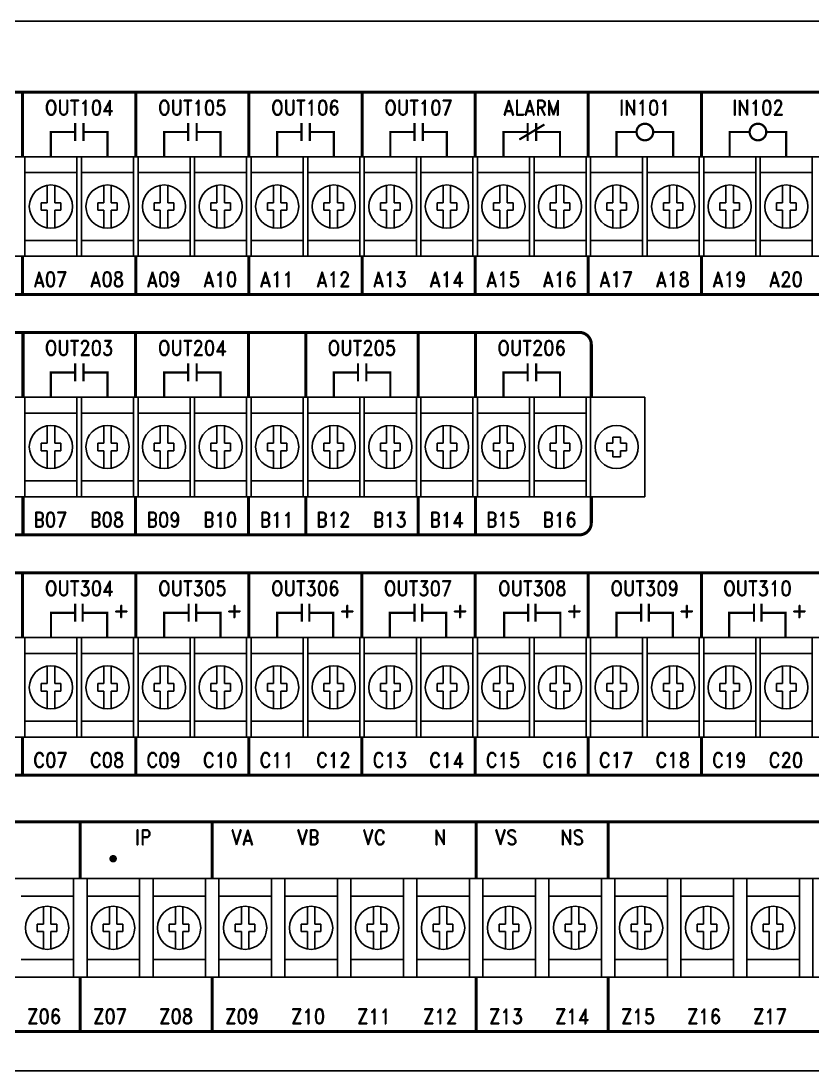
# Model space of a CAD drawing. Extents: x 3.1 to 20.4, y 4.9 to 12.2.
# Drawn here: x 6.08 to 11.33, y 5.27 to 12.23 of the extents above; entities that cross this region are included whole.
import ezdxf
from ezdxf.enums import TextEntityAlignment as Align

# ---------------------------------------------------------------- set-up
doc = ezdxf.new("R2010")
doc.units = 0
doc.header["$MEASUREMENT"] = 0
doc.layers.get('0').update_dxf_attribs({"linetype": 'CONTINUOUS'})
doc.styles.add('ROMAND', font='ROMAND', dxfattribs={"width": 0.875})

msp = doc.modelspace()

# ---------------------------------------------------------------- linework, layer by layer
for p, q in [((20.315, 12.233), (3.185, 12.233)), ((6.1025, 10.672), (6.1025, 11.332)), ((6.4475, 10.672), (6.4475, 11.332)), ((6.4775, 10.672), (6.4775, 11.332)), ((6.8225, 10.672), (6.8225, 11.332)), ((6.8525, 10.672), (6.8525, 11.332)), ((7.1975, 10.672), (7.1975, 11.332)), ((7.2275, 10.672), (7.2275, 11.332)), ((7.5725, 10.672), (7.5725, 11.332)), ((7.6025, 10.672), (7.6025, 11.332)), ((7.9475, 10.672), (7.9475, 11.332)), ((7.9775, 10.672), (7.9775, 11.332)), ((8.3225, 10.672), (8.3225, 11.332)), ((8.3525, 10.672), (8.3525, 11.332)), ((8.6975, 10.672), (8.6975, 11.332)), ((8.7275, 10.672), (8.7275, 11.332)), ((9.0725, 10.672), (9.0725, 11.332)), ((9.1025, 10.672), (9.1025, 11.332)), ((9.4475, 10.672), (9.4475, 11.332)), ((9.4775, 10.672), (9.4775, 11.332)), ((9.8225, 10.672), (9.8225, 11.332)), ((9.8525, 10.672), (9.8525, 11.332)), ((10.1975, 10.672), (10.1975, 11.332)), ((10.2275, 10.672), (10.2275, 11.332)), ((10.5725, 10.672), (10.5725, 11.332)), ((10.6025, 10.672), (10.6025, 11.332)), ((10.9475, 10.672), (10.9475, 11.332)), ((10.9775, 10.672), (10.9775, 11.332)), ((11.3225, 10.672), (11.3225, 11.332)), ((6.1025, 11.227), (6.4475, 11.227)), ((6.4775, 11.227), (6.8225, 11.227)), ((6.8525, 11.227), (7.1975, 11.227)), ((7.2275, 11.227), (7.5725, 11.227)), ((7.6025, 11.227), (7.9475, 11.227)), ((7.9775, 11.227), (8.3225, 11.227)), ((8.3525, 11.227), (8.6975, 11.227)), ((8.7275, 11.227), (9.0725, 11.227)), ((9.1025, 11.227), (9.4475, 11.227)), ((9.4775, 11.227), (9.8225, 11.227)), ((9.8525, 11.227), (10.1975, 11.227)), ((10.2275, 11.227), (10.5725, 11.227)), ((10.6025, 11.227), (10.9475, 11.227)), ((10.9775, 11.227), (11.3225, 11.227)), ((6.1025, 10.777), (6.4475, 10.777)), ((6.4775, 10.777), (6.8225, 10.777)), ((6.8525, 10.777), (7.1975, 10.777)), ((7.2275, 10.777), (7.5725, 10.777)), ((7.6025, 10.777), (7.9475, 10.777)), ((7.9775, 10.777), (8.3225, 10.777)), ((8.3525, 10.777), (8.6975, 10.777)), ((8.7275, 10.777), (9.0725, 10.777)), ((9.1025, 10.777), (9.4475, 10.777)), ((9.4775, 10.777), (9.8225, 10.777)), ((9.8525, 10.777), (10.1975, 10.777)), ((10.2275, 10.777), (10.5725, 10.777)), ((10.6025, 10.777), (10.9475, 10.777)), ((10.9775, 10.777), (11.3225, 10.777)), ((6.1025, 9.077), (6.1025, 9.737)), ((6.4475, 9.077), (6.4475, 9.737)), ((6.4775, 9.077), (6.4775, 9.737)), ((6.8225, 9.077), (6.8225, 9.737)), ((6.8525, 9.077), (6.8525, 9.737)), ((7.1975, 9.077), (7.1975, 9.737)), ((7.2275, 9.077), (7.2275, 9.737)), ((7.5725, 9.077), (7.5725, 9.737)), ((7.6025, 9.077), (7.6025, 9.737)), ((7.9475, 9.077), (7.9475, 9.737)), ((7.9775, 9.077), (7.9775, 9.737)), ((8.3225, 9.077), (8.3225, 9.737)), ((8.3525, 9.077), (8.3525, 9.737)), ((8.6975, 9.077), (8.6975, 9.737)), ((8.7275, 9.077), (8.7275, 9.737)), ((9.0725, 9.077), (9.0725, 9.737)), ((9.1025, 9.077), (9.1025, 9.737)), ((9.4475, 9.077), (9.4475, 9.737)), ((9.4775, 9.077), (9.4775, 9.737)), ((9.8225, 9.077), (9.8225, 9.737)), ((9.8525, 9.077), (9.8525, 9.737)), ((6.1025, 9.632), (6.4475, 9.632)), ((6.4775, 9.632), (6.8225, 9.632)), ((6.8525, 9.632), (7.1975, 9.632)), ((7.2275, 9.632), (7.5725, 9.632)), ((7.6025, 9.632), (7.9475, 9.632)), ((7.9775, 9.632), (8.3225, 9.632)), ((8.3525, 9.632), (8.6975, 9.632)), ((8.7275, 9.632), (9.0725, 9.632)), ((9.1025, 9.632), (9.4475, 9.632)), ((9.4775, 9.632), (9.8225, 9.632)), ((6.1025, 9.182), (6.4475, 9.182)), ((6.4775, 9.182), (6.8225, 9.182)), ((6.8525, 9.182), (7.1975, 9.182)), ((7.2275, 9.182), (7.5725, 9.182)), ((7.6025, 9.182), (7.9475, 9.182)), ((7.9775, 9.182), (8.3225, 9.182)), ((8.3525, 9.182), (8.6975, 9.182)), ((8.7275, 9.182), (9.0725, 9.182)), ((9.1025, 9.182), (9.4475, 9.182)), ((9.4775, 9.182), (9.8225, 9.182)), ((6.1025, 7.482), (6.1025, 8.142)), ((6.4475, 7.482), (6.4475, 8.142)), ((6.4775, 7.482), (6.4775, 8.142)), ((6.8225, 7.482), (6.8225, 8.142)), ((6.8525, 7.482), (6.8525, 8.142)), ((7.1975, 7.482), (7.1975, 8.142)), ((7.2275, 7.482), (7.2275, 8.142)), ((7.5725, 7.482), (7.5725, 8.142)), ((7.6025, 7.482), (7.6025, 8.142)), ((7.9475, 7.482), (7.9475, 8.142)), ((7.9775, 7.482), (7.9775, 8.142)), ((8.3225, 7.482), (8.3225, 8.142)), ((8.3525, 7.482), (8.3525, 8.142)), ((8.6975, 7.482), (8.6975, 8.142)), ((8.7275, 7.482), (8.7275, 8.142)), ((9.0725, 7.482), (9.0725, 8.142)), ((9.1025, 7.482), (9.1025, 8.142)), ((9.4475, 7.482), (9.4475, 8.142)), ((9.4775, 7.482), (9.4775, 8.142)), ((9.8225, 7.482), (9.8225, 8.142)), ((9.8525, 7.482), (9.8525, 8.142)), ((10.1975, 7.482), (10.1975, 8.142)), ((10.2275, 7.482), (10.2275, 8.142)), ((10.5725, 7.482), (10.5725, 8.142)), ((10.6025, 7.482), (10.6025, 8.142)), ((10.9475, 7.482), (10.9475, 8.142)), ((10.9775, 7.482), (10.9775, 8.142)), ((11.3225, 7.482), (11.3225, 8.142)), ((6.1025, 8.037), (6.4475, 8.037)), ((6.4775, 8.037), (6.8225, 8.037)), ((6.8525, 8.037), (7.1975, 8.037)), ((7.2275, 8.037), (7.5725, 8.037)), ((7.6025, 8.037), (7.9475, 8.037)), ((7.9775, 8.037), (8.3225, 8.037)), ((8.3525, 8.037), (8.6975, 8.037)), ((8.7275, 8.037), (9.0725, 8.037)), ((9.1025, 8.037), (9.4475, 8.037)), ((9.4775, 8.037), (9.8225, 8.037)), ((9.8525, 8.037), (10.1975, 8.037)), ((10.2275, 8.037), (10.5725, 8.037)), ((10.6025, 8.037), (10.9475, 8.037)), ((10.9775, 8.037), (11.3225, 8.037)), ((6.1025, 7.587), (6.4475, 7.587)), ((6.4775, 7.587), (6.8225, 7.587)), ((6.8525, 7.587), (7.1975, 7.587)), ((7.2275, 7.587), (7.5725, 7.587)), ((7.6025, 7.587), (7.9475, 7.587)), ((7.9775, 7.587), (8.3225, 7.587)), ((8.3525, 7.587), (8.6975, 7.587)), ((8.7275, 7.587), (9.0725, 7.587)), ((9.1025, 7.587), (9.4475, 7.587)), ((9.4775, 7.587), (9.8225, 7.587)), ((9.8525, 7.587), (10.1975, 7.587)), ((10.2275, 7.587), (10.5725, 7.587)), ((10.6025, 7.587), (10.9475, 7.587)), ((10.9775, 7.587), (11.3225, 7.587)), ((6.0788, 6.427), (6.4238, 6.427)), ((6.5163, 6.427), (6.8613, 6.427)), ((6.9538, 6.427), (7.2988, 6.427)), ((7.3913, 6.427), (7.7363, 6.427)), ((7.8288, 6.427), (8.1738, 6.427)), ((8.2663, 6.427), (8.6113, 6.427)), ((8.7038, 6.427), (9.0488, 6.427)), ((9.1413, 6.427), (9.4863, 6.427)), ((9.5788, 6.427), (9.9238, 6.427)), ((10.0162, 6.427), (10.3613, 6.427)), ((10.4537, 6.427), (10.7988, 6.427)), ((10.8912, 6.427), (11.2363, 6.427)), ((6.0788, 6.007), (6.4238, 6.007)), ((6.5163, 6.007), (6.8613, 6.007)), ((6.9538, 6.007), (7.2988, 6.007)), ((7.3913, 6.007), (7.7363, 6.007)), ((7.8288, 6.007), (8.1738, 6.007)), ((8.2663, 6.007), (8.6113, 6.007)), ((8.7038, 6.007), (9.0488, 6.007)), ((9.1413, 6.007), (9.4863, 6.007)), ((9.5788, 6.007), (9.9238, 6.007)), ((10.0162, 6.007), (10.3613, 6.007)), ((10.4537, 6.007), (10.7988, 6.007)), ((10.8912, 6.007), (11.2363, 6.007)), ((20.315, 5.267), (3.185, 5.267))]:
    msp.add_line(p, q)
at = {"linetype": 'CONTINUOUS'}
for p, q in [((6.25, 11.1428), (6.25, 11.027)), ((6.3, 11.1428), (6.3, 11.027)), ((6.625, 11.1428), (6.625, 11.027)), ((6.675, 11.1428), (6.675, 11.027)), ((7, 11.1428), (7, 11.027)), ((7.05, 11.1428), (7.05, 11.027)), ((7.375, 11.1428), (7.375, 11.027)), ((7.425, 11.1428), (7.425, 11.027)), ((7.75, 11.1428), (7.75, 11.027)), ((7.8, 11.1428), (7.8, 11.027)), ((8.125, 11.1428), (8.125, 11.027)), ((8.175, 11.1428), (8.175, 11.027)), ((8.5, 11.1428), (8.5, 11.027)), ((8.55, 11.1428), (8.55, 11.027)), ((8.875, 11.1428), (8.875, 11.027)), ((8.925, 11.1428), (8.925, 11.027)), ((9.25, 11.1428), (9.25, 11.027)), ((9.3, 11.1428), (9.3, 11.027)), ((9.625, 11.1428), (9.625, 11.027)), ((9.675, 11.1428), (9.675, 11.027)), ((10, 11.1428), (10, 11.027)), ((10.05, 11.1428), (10.05, 11.027)), ((10.375, 11.1428), (10.375, 11.027)), ((10.425, 11.1428), (10.425, 11.027)), ((10.75, 11.1428), (10.75, 11.027)), ((10.8, 11.1428), (10.8, 11.027)), ((11.125, 11.1428), (11.125, 11.027)), ((11.175, 11.1428), (11.175, 11.027)), ((6.21, 11.027), (6.25, 11.027)), ((6.21, 10.977), (6.21, 11.027)), ((6.3, 11.027), (6.34, 11.027)), ((6.34, 10.977), (6.34, 11.027)), ((6.585, 10.977), (6.585, 11.027)), ((6.585, 11.027), (6.625, 11.027)), ((6.675, 11.027), (6.715, 11.027)), ((6.715, 10.977), (6.715, 11.027)), ((6.96, 10.977), (6.96, 11.027)), ((6.96, 11.027), (7, 11.027)), ((7.05, 11.027), (7.09, 11.027)), ((7.09, 10.977), (7.09, 11.027)), ((7.335, 10.977), (7.335, 11.027)), ((7.335, 11.027), (7.375, 11.027)), ((7.425, 11.027), (7.465, 11.027)), ((7.465, 10.977), (7.465, 11.027)), ((7.71, 10.977), (7.71, 11.027)), ((7.71, 11.027), (7.75, 11.027)), ((7.8, 11.027), (7.84, 11.027)), ((7.84, 10.977), (7.84, 11.027)), ((8.085, 10.977), (8.085, 11.027)), ((8.085, 11.027), (8.125, 11.027)), ((8.175, 11.027), (8.215, 11.027)), ((8.215, 10.977), (8.215, 11.027)), ((8.46, 10.977), (8.46, 11.027)), ((8.46, 11.027), (8.5, 11.027)), ((8.55, 11.027), (8.59, 11.027)), ((8.59, 10.977), (8.59, 11.027)), ((8.835, 10.977), (8.835, 11.027)), ((8.835, 11.027), (8.875, 11.027)), ((8.925, 11.027), (8.965, 11.027)), ((8.965, 10.977), (8.965, 11.027)), ((9.21, 11.027), (9.25, 11.027)), ((9.21, 10.977), (9.21, 11.027)), ((9.3, 11.027), (9.34, 11.027)), ((9.34, 10.977), (9.34, 11.027)), ((9.585, 10.977), (9.585, 11.027)), ((9.585, 11.027), (9.625, 11.027)), ((9.675, 11.027), (9.715, 11.027)), ((9.715, 10.977), (9.715, 11.027)), ((9.96, 10.977), (9.96, 11.027)), ((9.96, 11.027), (10, 11.027)), ((10.05, 11.027), (10.09, 11.027)), ((10.09, 10.977), (10.09, 11.027)), ((10.335, 11.027), (10.375, 11.027)), ((10.335, 10.977), (10.335, 11.027)), ((10.425, 11.027), (10.465, 11.027)), ((10.465, 10.977), (10.465, 11.027)), ((10.71, 10.977), (10.71, 11.027)), ((10.71, 11.027), (10.75, 11.027)), ((10.8, 11.027), (10.84, 11.027)), ((10.84, 10.977), (10.84, 11.027)), ((11.085, 10.977), (11.085, 11.027)), ((11.085, 11.027), (11.125, 11.027)), ((11.175, 11.027), (11.215, 11.027)), ((11.215, 10.977), (11.215, 11.027)), ((6.21, 10.977), (6.25, 10.977)), ((6.25, 10.977), (6.25, 10.8612)), ((6.3, 10.977), (6.3, 10.8612)), ((6.3, 10.977), (6.34, 10.977)), ((6.585, 10.977), (6.625, 10.977)), ((6.625, 10.977), (6.625, 10.8612)), ((6.675, 10.977), (6.675, 10.8612)), ((6.675, 10.977), (6.715, 10.977)), ((6.96, 10.977), (7, 10.977)), ((7, 10.977), (7, 10.8612)), ((7.05, 10.977), (7.05, 10.8612)), ((7.05, 10.977), (7.09, 10.977)), ((7.335, 10.977), (7.375, 10.977)), ((7.375, 10.977), (7.375, 10.8612)), ((7.425, 10.977), (7.425, 10.8612)), ((7.425, 10.977), (7.465, 10.977)), ((7.71, 10.977), (7.75, 10.977)), ((7.75, 10.977), (7.75, 10.8612)), ((7.8, 10.977), (7.8, 10.8612)), ((7.8, 10.977), (7.84, 10.977)), ((8.085, 10.977), (8.125, 10.977)), ((8.125, 10.977), (8.125, 10.8612)), ((8.175, 10.977), (8.175, 10.8612)), ((8.175, 10.977), (8.215, 10.977)), ((8.46, 10.977), (8.5, 10.977)), ((8.5, 10.977), (8.5, 10.8612)), ((8.55, 10.977), (8.55, 10.8612)), ((8.55, 10.977), (8.59, 10.977)), ((8.835, 10.977), (8.875, 10.977)), ((8.875, 10.977), (8.875, 10.8612)), ((8.925, 10.977), (8.925, 10.8612)), ((8.925, 10.977), (8.965, 10.977)), ((9.21, 10.977), (9.25, 10.977)), ((9.25, 10.977), (9.25, 10.8612)), ((9.3, 10.977), (9.3, 10.8612)), ((9.3, 10.977), (9.34, 10.977)), ((9.585, 10.977), (9.625, 10.977)), ((9.625, 10.977), (9.625, 10.8612)), ((9.675, 10.977), (9.675, 10.8612)), ((9.675, 10.977), (9.715, 10.977)), ((9.96, 10.977), (10, 10.977)), ((10, 10.977), (10, 10.8612)), ((10.05, 10.977), (10.05, 10.8612)), ((10.05, 10.977), (10.09, 10.977)), ((10.335, 10.977), (10.375, 10.977)), ((10.375, 10.977), (10.375, 10.8612)), ((10.425, 10.977), (10.425, 10.8612)), ((10.425, 10.977), (10.465, 10.977)), ((10.71, 10.977), (10.75, 10.977)), ((10.75, 10.977), (10.75, 10.8612)), ((10.8, 10.977), (10.8, 10.8612)), ((10.8, 10.977), (10.84, 10.977)), ((11.085, 10.977), (11.125, 10.977)), ((11.125, 10.977), (11.125, 10.8612)), ((11.175, 10.977), (11.175, 10.8612)), ((11.175, 10.977), (11.215, 10.977)), ((6.25, 9.5478), (6.25, 9.432)), ((6.3, 9.5478), (6.3, 9.432)), ((6.625, 9.5478), (6.625, 9.432)), ((6.675, 9.5478), (6.675, 9.432)), ((7, 9.5478), (7, 9.432)), ((7.05, 9.5478), (7.05, 9.432)), ((7.375, 9.5478), (7.375, 9.432)), ((7.425, 9.5478), (7.425, 9.432)), ((7.75, 9.5478), (7.75, 9.432)), ((7.8, 9.5478), (7.8, 9.432)), ((8.125, 9.5478), (8.125, 9.432)), ((8.175, 9.5478), (8.175, 9.432)), ((8.5, 9.5478), (8.5, 9.432)), ((8.55, 9.5478), (8.55, 9.432)), ((8.875, 9.5478), (8.875, 9.432)), ((8.925, 9.5478), (8.925, 9.432)), ((9.25, 9.5478), (9.25, 9.432)), ((9.3, 9.5478), (9.3, 9.432)), ((9.625, 9.5478), (9.625, 9.432)), ((9.675, 9.5478), (9.675, 9.432)), ((6.21, 9.382), (6.21, 9.432)), ((6.21, 9.432), (6.25, 9.432)), ((6.3, 9.432), (6.34, 9.432)), ((6.34, 9.382), (6.34, 9.432)), ((6.585, 9.432), (6.625, 9.432)), ((6.585, 9.382), (6.585, 9.432)), ((6.675, 9.432), (6.715, 9.432)), ((6.715, 9.382), (6.715, 9.432)), ((6.96, 9.432), (7, 9.432)), ((6.96, 9.382), (6.96, 9.432)), ((7.05, 9.432), (7.09, 9.432)), ((7.09, 9.382), (7.09, 9.432)), ((7.335, 9.382), (7.335, 9.432)), ((7.335, 9.432), (7.375, 9.432)), ((7.425, 9.432), (7.465, 9.432)), ((7.465, 9.382), (7.465, 9.432)), ((7.71, 9.382), (7.71, 9.432)), ((7.71, 9.432), (7.75, 9.432)), ((7.8, 9.432), (7.84, 9.432)), ((7.84, 9.382), (7.84, 9.432)), ((8.085, 9.382), (8.085, 9.432)), ((8.085, 9.432), (8.125, 9.432)), ((8.175, 9.432), (8.215, 9.432)), ((8.215, 9.382), (8.215, 9.432)), ((8.46, 9.382), (8.46, 9.432)), ((8.46, 9.432), (8.5, 9.432)), ((8.55, 9.432), (8.59, 9.432)), ((8.59, 9.382), (8.59, 9.432)), ((8.835, 9.382), (8.835, 9.432)), ((8.835, 9.432), (8.875, 9.432)), ((8.925, 9.432), (8.965, 9.432)), ((8.965, 9.382), (8.965, 9.432)), ((9.21, 9.382), (9.21, 9.432)), ((9.21, 9.432), (9.25, 9.432)), ((9.3, 9.432), (9.34, 9.432)), ((9.34, 9.382), (9.34, 9.432)), ((9.585, 9.382), (9.585, 9.432)), ((9.585, 9.432), (9.625, 9.432)), ((9.675, 9.432), (9.715, 9.432)), ((9.715, 9.382), (9.715, 9.432)), ((9.96, 9.432), (10, 9.432)), ((9.96, 9.382), (9.96, 9.432)), ((10, 9.472), (10.05, 9.472)), ((10, 9.472), (10, 9.432)), ((10.05, 9.472), (10.05, 9.432)), ((10.05, 9.432), (10.09, 9.432)), ((10.09, 9.382), (10.09, 9.432)), ((6.21, 9.382), (6.25, 9.382)), ((6.25, 9.382), (6.25, 9.2662)), ((6.3, 9.382), (6.3, 9.2662)), ((6.3, 9.382), (6.34, 9.382)), ((6.585, 9.382), (6.625, 9.382)), ((6.625, 9.382), (6.625, 9.2662)), ((6.675, 9.382), (6.675, 9.2662)), ((6.675, 9.382), (6.715, 9.382)), ((6.96, 9.382), (7, 9.382)), ((7, 9.382), (7, 9.2662)), ((7.05, 9.382), (7.05, 9.2662)), ((7.05, 9.382), (7.09, 9.382)), ((7.335, 9.382), (7.375, 9.382)), ((7.375, 9.382), (7.375, 9.2662)), ((7.425, 9.382), (7.465, 9.382)), ((7.425, 9.382), (7.425, 9.2662)), ((7.71, 9.382), (7.75, 9.382)), ((7.75, 9.382), (7.75, 9.2662)), ((7.8, 9.382), (7.8, 9.2662)), ((7.8, 9.382), (7.84, 9.382)), ((8.085, 9.382), (8.125, 9.382)), ((8.125, 9.382), (8.125, 9.2662)), ((8.175, 9.382), (8.175, 9.2662)), ((8.175, 9.382), (8.215, 9.382)), ((8.46, 9.382), (8.5, 9.382)), ((8.5, 9.382), (8.5, 9.2662)), ((8.55, 9.382), (8.55, 9.2662)), ((8.55, 9.382), (8.59, 9.382)), ((8.835, 9.382), (8.875, 9.382)), ((8.875, 9.382), (8.875, 9.2662)), ((8.925, 9.382), (8.925, 9.2662)), ((8.925, 9.382), (8.965, 9.382)), ((9.21, 9.382), (9.25, 9.382)), ((9.25, 9.382), (9.25, 9.2662)), ((9.3, 9.382), (9.3, 9.2662)), ((9.3, 9.382), (9.34, 9.382)), ((9.585, 9.382), (9.625, 9.382)), ((9.625, 9.382), (9.625, 9.2662)), ((9.675, 9.382), (9.675, 9.2662)), ((9.675, 9.382), (9.715, 9.382)), ((9.96, 9.382), (10, 9.382)), ((10, 9.382), (10, 9.342)), ((10, 9.342), (10.05, 9.342)), ((10.05, 9.382), (10.09, 9.382)), ((10.05, 9.382), (10.05, 9.342)), ((6.25, 7.9528), (6.25, 7.837)), ((6.3, 7.9528), (6.3, 7.837)), ((6.625, 7.9528), (6.625, 7.837)), ((6.675, 7.9528), (6.675, 7.837)), ((7, 7.9528), (7, 7.837)), ((7.05, 7.9528), (7.05, 7.837)), ((7.375, 7.9528), (7.375, 7.837)), ((7.425, 7.9528), (7.425, 7.837)), ((7.75, 7.9528), (7.75, 7.837)), ((7.8, 7.9528), (7.8, 7.837)), ((8.125, 7.9528), (8.125, 7.837)), ((8.175, 7.9528), (8.175, 7.837)), ((8.5, 7.9528), (8.5, 7.837)), ((8.55, 7.9528), (8.55, 7.837)), ((8.875, 7.9528), (8.875, 7.837)), ((8.925, 7.9528), (8.925, 7.837)), ((9.25, 7.9528), (9.25, 7.837)), ((9.3, 7.9528), (9.3, 7.837)), ((9.625, 7.9528), (9.625, 7.837)), ((9.675, 7.9528), (9.675, 7.837)), ((10, 7.9528), (10, 7.837)), ((10.05, 7.9528), (10.05, 7.837)), ((10.375, 7.9528), (10.375, 7.837)), ((10.425, 7.9528), (10.425, 7.837)), ((10.75, 7.9528), (10.75, 7.837)), ((10.8, 7.9528), (10.8, 7.837)), ((11.125, 7.9528), (11.125, 7.837)), ((11.175, 7.9528), (11.175, 7.837)), ((6.21, 7.837), (6.25, 7.837)), ((6.21, 7.787), (6.21, 7.837)), ((6.3, 7.837), (6.34, 7.837)), ((6.34, 7.787), (6.34, 7.837)), ((6.585, 7.787), (6.585, 7.837)), ((6.585, 7.837), (6.625, 7.837)), ((6.675, 7.837), (6.715, 7.837)), ((6.715, 7.787), (6.715, 7.837)), ((6.96, 7.837), (7, 7.837)), ((6.96, 7.787), (6.96, 7.837)), ((7.05, 7.837), (7.09, 7.837)), ((7.09, 7.787), (7.09, 7.837)), ((7.335, 7.837), (7.375, 7.837)), ((7.335, 7.787), (7.335, 7.837)), ((7.425, 7.837), (7.465, 7.837)), ((7.465, 7.787), (7.465, 7.837)), ((7.71, 7.837), (7.75, 7.837)), ((7.71, 7.787), (7.71, 7.837)), ((7.8, 7.837), (7.84, 7.837)), ((7.84, 7.787), (7.84, 7.837)), ((8.085, 7.837), (8.125, 7.837)), ((8.085, 7.787), (8.085, 7.837)), ((8.175, 7.837), (8.215, 7.837)), ((8.215, 7.787), (8.215, 7.837)), ((8.46, 7.837), (8.5, 7.837)), ((8.46, 7.787), (8.46, 7.837)), ((8.55, 7.837), (8.59, 7.837)), ((8.59, 7.787), (8.59, 7.837)), ((8.835, 7.837), (8.875, 7.837)), ((8.835, 7.787), (8.835, 7.837)), ((8.925, 7.837), (8.965, 7.837)), ((8.965, 7.787), (8.965, 7.837)), ((9.21, 7.837), (9.25, 7.837)), ((9.21, 7.787), (9.21, 7.837)), ((9.3, 7.837), (9.34, 7.837)), ((9.34, 7.787), (9.34, 7.837)), ((9.585, 7.837), (9.625, 7.837)), ((9.585, 7.787), (9.585, 7.837)), ((9.675, 7.837), (9.715, 7.837)), ((9.715, 7.787), (9.715, 7.837)), ((9.96, 7.787), (9.96, 7.837)), ((9.96, 7.837), (10, 7.837)), ((10.05, 7.837), (10.09, 7.837)), ((10.09, 7.787), (10.09, 7.837)), ((10.335, 7.837), (10.375, 7.837)), ((10.335, 7.787), (10.335, 7.837)), ((10.425, 7.837), (10.465, 7.837)), ((10.465, 7.787), (10.465, 7.837)), ((10.71, 7.787), (10.71, 7.837)), ((10.71, 7.837), (10.75, 7.837)), ((10.8, 7.837), (10.84, 7.837)), ((10.84, 7.787), (10.84, 7.837)), ((11.085, 7.787), (11.085, 7.837)), ((11.085, 7.837), (11.125, 7.837)), ((11.175, 7.837), (11.215, 7.837)), ((11.215, 7.787), (11.215, 7.837)), ((6.21, 7.787), (6.25, 7.787)), ((6.25, 7.787), (6.25, 7.6712)), ((6.3, 7.787), (6.3, 7.6712)), ((6.3, 7.787), (6.34, 7.787)), ((6.585, 7.787), (6.625, 7.787)), ((6.625, 7.787), (6.625, 7.6712)), ((6.675, 7.787), (6.675, 7.6712)), ((6.675, 7.787), (6.715, 7.787)), ((6.96, 7.787), (7, 7.787)), ((7, 7.787), (7, 7.6712)), ((7.05, 7.787), (7.05, 7.6712)), ((7.05, 7.787), (7.09, 7.787)), ((7.335, 7.787), (7.375, 7.787)), ((7.375, 7.787), (7.375, 7.6712)), ((7.425, 7.787), (7.425, 7.6712)), ((7.425, 7.787), (7.465, 7.787)), ((7.71, 7.787), (7.75, 7.787)), ((7.75, 7.787), (7.75, 7.6712)), ((7.8, 7.787), (7.8, 7.6712)), ((7.8, 7.787), (7.84, 7.787)), ((8.085, 7.787), (8.125, 7.787)), ((8.125, 7.787), (8.125, 7.6712)), ((8.175, 7.787), (8.175, 7.6712)), ((8.175, 7.787), (8.215, 7.787)), ((8.46, 7.787), (8.5, 7.787)), ((8.5, 7.787), (8.5, 7.6712)), ((8.55, 7.787), (8.55, 7.6712)), ((8.55, 7.787), (8.59, 7.787)), ((8.835, 7.787), (8.875, 7.787)), ((8.875, 7.787), (8.875, 7.6712)), ((8.925, 7.787), (8.925, 7.6712)), ((8.925, 7.787), (8.965, 7.787)), ((9.21, 7.787), (9.25, 7.787)), ((9.25, 7.787), (9.25, 7.6712)), ((9.3, 7.787), (9.3, 7.6712)), ((9.3, 7.787), (9.34, 7.787)), ((9.585, 7.787), (9.625, 7.787)), ((9.625, 7.787), (9.625, 7.6712)), ((9.675, 7.787), (9.675, 7.6712)), ((9.675, 7.787), (9.715, 7.787)), ((9.96, 7.787), (10, 7.787)), ((10, 7.787), (10, 7.6712)), ((10.05, 7.787), (10.05, 7.6712)), ((10.05, 7.787), (10.09, 7.787)), ((10.335, 7.787), (10.375, 7.787)), ((10.375, 7.787), (10.375, 7.6712)), ((10.425, 7.787), (10.425, 7.6712)), ((10.425, 7.787), (10.465, 7.787)), ((10.71, 7.787), (10.75, 7.787)), ((10.75, 7.787), (10.75, 7.6712)), ((10.8, 7.787), (10.84, 7.787)), ((10.8, 7.787), (10.8, 7.6712)), ((11.085, 7.787), (11.125, 7.787)), ((11.125, 7.787), (11.125, 7.6712)), ((11.175, 7.787), (11.175, 7.6712)), ((11.175, 7.787), (11.215, 7.787)), ((6.4243, 6.545), (6.4243, 5.889)), ((6.5143, 6.545), (6.5143, 5.889)), ((6.8618, 6.545), (6.8618, 5.889)), ((6.9518, 6.545), (6.9518, 5.889)), ((7.2993, 6.545), (7.2993, 5.889)), ((7.3893, 6.545), (7.3893, 5.889)), ((7.7368, 6.545), (7.7368, 5.889)), ((7.8268, 6.545), (7.8268, 5.889)), ((8.1743, 6.545), (8.1743, 5.889)), ((8.2643, 6.545), (8.2643, 5.889)), ((8.6118, 6.545), (8.6118, 5.889)), ((8.7018, 6.545), (8.7018, 5.889)), ((9.0493, 6.545), (9.0493, 5.889)), ((9.1393, 6.545), (9.1393, 5.889)), ((9.4868, 6.545), (9.4868, 5.889)), ((9.5768, 6.545), (9.5768, 5.889)), ((9.9243, 6.545), (9.9243, 5.889)), ((10.0143, 6.545), (10.0143, 5.889)), ((10.3618, 6.545), (10.3618, 5.889)), ((10.4518, 6.545), (10.4518, 5.889)), ((10.7993, 6.545), (10.7993, 5.889)), ((10.8893, 6.545), (10.8893, 5.889)), ((11.2368, 6.545), (11.2368, 5.889)), ((11.3268, 6.545), (11.3268, 5.889)), ((6.225, 6.3578), (6.225, 6.242)), ((6.275, 6.3578), (6.275, 6.242)), ((6.6625, 6.3578), (6.6625, 6.242)), ((6.7125, 6.3578), (6.7125, 6.242)), ((7.1, 6.3578), (7.1, 6.242)), ((7.15, 6.3578), (7.15, 6.242)), ((7.5375, 6.3578), (7.5375, 6.242)), ((7.5875, 6.3578), (7.5875, 6.242)), ((7.975, 6.3578), (7.975, 6.242)), ((8.025, 6.3578), (8.025, 6.242)), ((8.4125, 6.3578), (8.4125, 6.242)), ((8.4625, 6.3578), (8.4625, 6.242)), ((8.85, 6.3578), (8.85, 6.242)), ((8.9, 6.3578), (8.9, 6.242)), ((9.2875, 6.3578), (9.2875, 6.242)), ((9.3375, 6.3578), (9.3375, 6.242)), ((9.725, 6.3578), (9.725, 6.242)), ((9.775, 6.3578), (9.775, 6.242)), ((10.1625, 6.3578), (10.1625, 6.242)), ((10.2125, 6.3578), (10.2125, 6.242)), ((10.6, 6.3578), (10.6, 6.242)), ((10.65, 6.3578), (10.65, 6.242)), ((11.0375, 6.3578), (11.0375, 6.242)), ((11.0875, 6.3578), (11.0875, 6.242)), ((6.185, 6.242), (6.225, 6.242)), ((6.185, 6.192), (6.185, 6.242)), ((6.275, 6.242), (6.315, 6.242)), ((6.315, 6.192), (6.315, 6.242)), ((6.6225, 6.242), (6.6625, 6.242)), ((6.6225, 6.192), (6.6225, 6.242)), ((6.7125, 6.242), (6.7525, 6.242)), ((6.7525, 6.192), (6.7525, 6.242)), ((7.06, 6.242), (7.1, 6.242)), ((7.06, 6.192), (7.06, 6.242)), ((7.15, 6.242), (7.19, 6.242)), ((7.19, 6.192), (7.19, 6.242)), ((7.4975, 6.242), (7.5375, 6.242)), ((7.4975, 6.192), (7.4975, 6.242)), ((7.5875, 6.242), (7.6275, 6.242)), ((7.6275, 6.192), (7.6275, 6.242)), ((7.935, 6.242), (7.975, 6.242)), ((7.935, 6.192), (7.935, 6.242)), ((8.025, 6.242), (8.065, 6.242)), ((8.065, 6.192), (8.065, 6.242)), ((8.3725, 6.242), (8.4125, 6.242)), ((8.3725, 6.192), (8.3725, 6.242)), ((8.4625, 6.242), (8.5025, 6.242)), ((8.5025, 6.192), (8.5025, 6.242)), ((8.81, 6.242), (8.85, 6.242)), ((8.81, 6.192), (8.81, 6.242)), ((8.9, 6.242), (8.94, 6.242)), ((8.94, 6.192), (8.94, 6.242)), ((9.2475, 6.242), (9.2875, 6.242)), ((9.2475, 6.192), (9.2475, 6.242)), ((9.3375, 6.242), (9.3775, 6.242)), ((9.3775, 6.192), (9.3775, 6.242)), ((9.685, 6.242), (9.725, 6.242)), ((9.685, 6.192), (9.685, 6.242)), ((9.775, 6.242), (9.815, 6.242)), ((9.815, 6.192), (9.815, 6.242)), ((10.1225, 6.242), (10.1625, 6.242)), ((10.1225, 6.192), (10.1225, 6.242)), ((10.2125, 6.242), (10.2525, 6.242)), ((10.2525, 6.192), (10.2525, 6.242)), ((10.56, 6.242), (10.6, 6.242)), ((10.56, 6.192), (10.56, 6.242)), ((10.65, 6.242), (10.69, 6.242)), ((10.69, 6.192), (10.69, 6.242)), ((10.9975, 6.242), (11.0375, 6.242)), ((10.9975, 6.192), (10.9975, 6.242)), ((11.0875, 6.242), (11.1275, 6.242)), ((11.1275, 6.192), (11.1275, 6.242)), ((6.185, 6.192), (6.225, 6.192)), ((6.225, 6.192), (6.225, 6.0762)), ((6.275, 6.192), (6.315, 6.192)), ((6.275, 6.192), (6.275, 6.0762)), ((6.6225, 6.192), (6.6625, 6.192)), ((6.6625, 6.192), (6.6625, 6.0762)), ((6.7125, 6.192), (6.7125, 6.0762)), ((6.7125, 6.192), (6.7525, 6.192)), ((7.06, 6.192), (7.1, 6.192)), ((7.1, 6.192), (7.1, 6.0762)), ((7.15, 6.192), (7.15, 6.0762)), ((7.15, 6.192), (7.19, 6.192)), ((7.4975, 6.192), (7.5375, 6.192)), ((7.5375, 6.192), (7.5375, 6.0762)), ((7.5875, 6.192), (7.5875, 6.0762)), ((7.5875, 6.192), (7.6275, 6.192)), ((7.935, 6.192), (7.975, 6.192)), ((7.975, 6.192), (7.975, 6.0762)), ((8.025, 6.192), (8.025, 6.0762)), ((8.025, 6.192), (8.065, 6.192)), ((8.3725, 6.192), (8.4125, 6.192)), ((8.4125, 6.192), (8.4125, 6.0762)), ((8.4625, 6.192), (8.4625, 6.0762)), ((8.4625, 6.192), (8.5025, 6.192)), ((8.81, 6.192), (8.85, 6.192)), ((8.85, 6.192), (8.85, 6.0762)), ((8.9, 6.192), (8.9, 6.0762)), ((8.9, 6.192), (8.94, 6.192)), ((9.2475, 6.192), (9.2875, 6.192)), ((9.2875, 6.192), (9.2875, 6.0762)), ((9.3375, 6.192), (9.3375, 6.0762)), ((9.3375, 6.192), (9.3775, 6.192)), ((9.685, 6.192), (9.725, 6.192)), ((9.725, 6.192), (9.725, 6.0762)), ((9.775, 6.192), (9.775, 6.0762)), ((9.775, 6.192), (9.815, 6.192)), ((10.1225, 6.192), (10.1625, 6.192)), ((10.1625, 6.192), (10.1625, 6.0762)), ((10.2125, 6.192), (10.2125, 6.0762)), ((10.2125, 6.192), (10.2525, 6.192)), ((10.56, 6.192), (10.6, 6.192)), ((10.6, 6.192), (10.6, 6.0762)), ((10.65, 6.192), (10.65, 6.0762)), ((10.65, 6.192), (10.69, 6.192)), ((10.9975, 6.192), (11.0375, 6.192)), ((11.0375, 6.192), (11.0375, 6.0762)), ((11.0875, 6.192), (11.1275, 6.192)), ((11.0875, 6.192), (11.0875, 6.0762))]:
    msp.add_line(p, q, dxfattribs=at)
at = {"const_width": 0.02}
for points in [[(14.3575, 11.332), (14.3575, 11.6815, 0.414214), (14.2775, 11.7615), (3.8975, 11.7615, 0.414214), (3.8175, 11.6815), (3.8175, 11.332)], [(3.8175, 10.672), (3.8175, 10.4987, 0.414214), (3.8975, 10.4187), (14.2775, 10.4187, 0.414214), (14.3575, 10.4987), (14.3575, 10.672)], [(9.8575, 9.737), (9.8575, 10.0873, 0.414214), (9.7775, 10.1673), (3.8975, 10.1673, 0.414214), (3.8175, 10.0873), (3.8175, 9.737)], [(3.8175, 9.077), (3.8175, 8.9037, 0.414214), (3.8975, 8.8237), (9.7775, 8.8237, 0.414214), (9.8575, 8.9037), (9.8575, 9.077)], [(12.8575, 8.142), (12.8575, 8.4923, 0.414214), (12.7775, 8.5723), (3.8975, 8.5723, 0.414214), (3.8175, 8.4923), (3.8175, 8.142)], [(3.8175, 7.482), (3.8175, 7.3087, 0.414214), (3.8975, 7.2287), (12.7775, 7.2287, 0.414214), (12.8575, 7.3087), (12.8575, 7.482)]]:
    msp.add_lwpolyline(points, format="xyb", dxfattribs=at)
for points, const_width in [([(6.0875, 11.332), (6.0875, 11.7615)], 0.02), ([(6.8375, 11.332), (6.8375, 11.7615)], 0.02), ([(7.5875, 11.332), (7.5875, 11.7615)], 0.02), ([(8.3375, 11.332), (8.3375, 11.7615)], 0.02), ([(9.0875, 11.332), (9.0875, 11.7615)], 0.02), ([(9.8375, 11.332), (9.8375, 11.7615)], 0.02), ([(10.5875, 11.332), (10.5875, 11.7615)], 0.02), ([(6.4357, 11.5564), (6.4357, 11.4364)], 0.015), ([(6.4912, 11.5564), (6.4912, 11.4364)], 0.015), ([(7.1857, 11.5564), (7.1857, 11.4364)], 0.015), ([(7.2412, 11.5564), (7.2412, 11.4364)], 0.015), ([(7.9357, 11.5564), (7.9357, 11.4364)], 0.015), ([(7.9912, 11.5564), (7.9912, 11.4364)], 0.015), ([(8.6857, 11.5564), (8.6857, 11.4364)], 0.015), ([(8.7412, 11.5564), (8.7412, 11.4364)], 0.015), ([(9.4357, 11.5564), (9.4357, 11.4364)], 0.015), ([(9.4912, 11.5564), (9.4912, 11.4364)], 0.015), ([(6.275, 11.332), (6.275, 11.4964), (6.4357, 11.4964)], 0.015), ([(6.4912, 11.4964), (6.65, 11.4964), (6.65, 11.332)], 0.015), ([(7.025, 11.332), (7.025, 11.4964), (7.1857, 11.4964)], 0.015), ([(7.2412, 11.4964), (7.4, 11.4964), (7.4, 11.332)], 0.015), ([(7.775, 11.332), (7.775, 11.4964), (7.9357, 11.4964)], 0.015), ([(7.9912, 11.4964), (8.15, 11.4964), (8.15, 11.332)], 0.015), ([(8.525, 11.332), (8.525, 11.4964), (8.6857, 11.4964)], 0.015), ([(8.7412, 11.4964), (8.9, 11.4964), (8.9, 11.332)], 0.015), ([(9.275, 11.332), (9.275, 11.4964), (9.4357, 11.4964)], 0.015), ([(9.38, 11.4464), (9.5464, 11.5464)], 0.015), ([(9.4912, 11.4964), (9.65, 11.4964), (9.65, 11.332)], 0.015), ([(10.025, 11.332), (10.025, 11.4964), (10.1575, 11.4964)], 0.015), ([(10.4, 11.332), (10.4, 11.4964), (10.2675, 11.4964)], 0.015), ([(10.7745, 11.332), (10.7745, 11.4964), (10.907, 11.4964)], 0.015), ([(11.1495, 11.332), (11.1495, 11.4964), (11.017, 11.4964)], 0.015), ([(6.0875, 10.4187), (6.0875, 10.672)], 0.02), ([(6.8375, 10.4187), (6.8375, 10.672)], 0.02), ([(7.5875, 10.4187), (7.5875, 10.672)], 0.02), ([(8.3375, 10.4187), (8.3375, 10.672)], 0.02), ([(9.0875, 10.4187), (9.0875, 10.672)], 0.02), ([(9.8375, 10.4187), (9.8375, 10.672)], 0.02), ([(10.5875, 10.4187), (10.5875, 10.672)], 0.02), ([(6.09, 9.737), (6.09, 10.1673)], 0.02), ([(6.835, 9.737), (6.835, 10.1673)], 0.02), ([(7.585, 9.737), (7.585, 10.1673)], 0.02), ([(7.965, 9.737), (7.965, 10.1673)], 0.02), ([(8.71, 9.737), (8.71, 10.1673)], 0.02), ([(9.09, 9.737), (9.09, 10.1673)], 0.02), ([(6.4357, 9.9614), (6.4357, 9.8414)], 0.015), ([(6.4912, 9.9614), (6.4912, 9.8414)], 0.015), ([(7.1857, 9.9614), (7.1857, 9.8414)], 0.015), ([(7.2412, 9.9614), (7.2412, 9.8414)], 0.015), ([(8.3107, 9.9614), (8.3107, 9.8414)], 0.015), ([(8.3662, 9.9614), (8.3662, 9.8414)], 0.015), ([(9.4357, 9.9614), (9.4357, 9.8414)], 0.015), ([(9.4912, 9.9614), (9.4912, 9.8414)], 0.015), ([(6.275, 9.737), (6.275, 9.9014), (6.4357, 9.9014)], 0.015), ([(6.4912, 9.9014), (6.65, 9.9014), (6.65, 9.737)], 0.015), ([(7.025, 9.737), (7.025, 9.9014), (7.1857, 9.9014)], 0.015), ([(7.2412, 9.9014), (7.4, 9.9014), (7.4, 9.737)], 0.015), ([(8.15, 9.737), (8.15, 9.9014), (8.3107, 9.9014)], 0.015), ([(8.3662, 9.9014), (8.525, 9.9014), (8.525, 9.737)], 0.015), ([(9.275, 9.737), (9.275, 9.9014), (9.4357, 9.9014)], 0.015), ([(9.4912, 9.9014), (9.65, 9.9014), (9.65, 9.737)], 0.015), ([(6.09, 8.8237), (6.09, 9.077)], 0.02), ([(6.835, 8.8237), (6.835, 9.077)], 0.02), ([(7.585, 8.8237), (7.585, 9.077)], 0.02), ([(7.965, 8.8237), (7.965, 9.077)], 0.02), ([(8.71, 8.8237), (8.71, 9.077)], 0.02), ([(9.09, 8.8237), (9.09, 9.077)], 0.02), ([(6.087, 8.142), (6.087, 8.5723)], 0.02), ([(6.837, 8.142), (6.837, 8.5723)], 0.02), ([(7.587, 8.142), (7.587, 8.5723)], 0.02), ([(8.337, 8.142), (8.337, 8.5723)], 0.02), ([(9.087, 8.142), (9.087, 8.5723)], 0.02), ([(9.837, 8.142), (9.837, 8.5723)], 0.02), ([(10.587, 8.142), (10.587, 8.5723)], 0.02), ([(6.4357, 8.3672), (6.4357, 8.2472)], 0.015), ([(6.4857, 8.3672), (6.4857, 8.2472)], 0.015), ([(7.1882, 8.3672), (7.1882, 8.2472)], 0.015), ([(7.2382, 8.3672), (7.2382, 8.2472)], 0.015), ([(7.9382, 8.3672), (7.9382, 8.2472)], 0.015), ([(7.9882, 8.3672), (7.9882, 8.2472)], 0.015), ([(8.6857, 8.3672), (8.6857, 8.2472)], 0.015), ([(8.7357, 8.3672), (8.7357, 8.2472)], 0.015), ([(9.4382, 8.3672), (9.4382, 8.2472)], 0.015), ([(9.4882, 8.3672), (9.4882, 8.2472)], 0.015), ([(10.1882, 8.3672), (10.1882, 8.2472)], 0.015), ([(10.2382, 8.3672), (10.2382, 8.2472)], 0.015), ([(10.9357, 8.3672), (10.9357, 8.2472)], 0.015), ([(10.9857, 8.3672), (10.9857, 8.2472)], 0.015), ([(6.2755, 8.142), (6.2755, 8.3072), (6.4357, 8.3072)], 0.015), ([(6.4857, 8.3072), (6.648, 8.3072), (6.648, 8.142)], 0.015), ([(7.1882, 8.3072), (7.026, 8.3072), (7.026, 8.142)], 0.015), ([(7.3985, 8.142), (7.3985, 8.3072), (7.2382, 8.3072)], 0.015), ([(7.7745, 8.142), (7.7745, 8.3072), (7.9382, 8.3072)], 0.015), ([(7.9882, 8.3072), (8.147, 8.3072), (8.147, 8.142)], 0.015), ([(8.522, 8.142), (8.522, 8.3072), (8.6857, 8.3072)], 0.015), ([(8.7357, 8.3072), (8.8945, 8.3072), (8.8945, 8.142)], 0.015), ([(9.4382, 8.3072), (9.2795, 8.3072), (9.2795, 8.142)], 0.015), ([(9.652, 8.142), (9.652, 8.3072), (9.4882, 8.3072)], 0.015), ([(10.0245, 8.142), (10.0245, 8.3072), (10.1882, 8.3072)], 0.015), ([(10.2382, 8.3072), (10.397, 8.3072), (10.397, 8.142)], 0.015), ([(10.772, 8.142), (10.772, 8.3072), (10.9357, 8.3072)], 0.015), ([(10.9857, 8.3072), (11.1445, 8.3072), (11.1445, 8.142)], 0.015), ([(6.087, 7.2287), (6.087, 7.482)], 0.02), ([(6.837, 7.2287), (6.837, 7.482)], 0.02), ([(7.587, 7.2287), (7.587, 7.482)], 0.02), ([(8.337, 7.2287), (8.337, 7.482)], 0.02), ([(9.087, 7.2287), (9.087, 7.482)], 0.02), ([(9.837, 7.2287), (9.837, 7.482)], 0.02), ([(10.587, 7.2287), (10.587, 7.482)], 0.02), ([(6.4693, 6.9207), (6.4693, 6.545)], 0.02), ([(7.3443, 6.9207), (7.3443, 6.545)], 0.02), ([(9.0943, 6.9207), (9.0943, 6.545)], 0.02), ([(9.9693, 6.9207), (9.9693, 6.545)], 0.02), ([(6.4693, 5.889), (6.4693, 5.5281)], 0.02), ([(7.3443, 5.889), (7.3443, 5.5281)], 0.02), ([(9.0943, 5.889), (9.0943, 5.5281)], 0.02), ([(9.9693, 5.889), (9.9693, 5.5281)], 0.02)]:
    msp.add_lwpolyline(points, dxfattribs=dict(const_width=const_width))
for points, const_width in [([(10.1575, 11.4964, 1), (10.2675, 11.4964, 1)], 0.015), ([(10.907, 11.4964, 1), (11.017, 11.4964, 1)], 0.015), ([(6.675, 6.6753, 1), (6.7, 6.6753, 1)], 0.025)]:
    msp.add_lwpolyline(points, format="xyb", close=True, dxfattribs=dict(const_width=const_width))
for points in [[(3.462, 10.672), (14.712, 10.672), (14.712, 11.332), (3.462, 11.332)], [(3.462, 9.077), (10.212, 9.077), (10.212, 9.737), (3.462, 9.737)], [(3.462, 7.482), (13.212, 7.482), (13.212, 8.142), (3.462, 8.142)], [(3.4063, 5.889), (15.6562, 5.889), (15.6562, 6.545), (3.4063, 6.545)]]:
    msp.add_lwpolyline(points, close=True)
at = {"linetype": 'CONTINUOUS', "const_width": 0.02}
for points in [[(3.7888, 6.545), (3.7888, 6.8407, -0.414214), (3.8688, 6.9207), (15.1937, 6.9207, -0.414214), (15.2738, 6.8407), (15.2738, 6.545)], [(15.2738, 5.889), (15.2738, 5.6081, -0.414214), (15.1937, 5.5281), (3.8688, 5.5281, -0.414214), (3.7888, 5.6081), (3.7888, 5.889)]]:
    msp.add_lwpolyline(points, format="xyb", dxfattribs=at)
for centre in [(6.275, 11.002), (6.65, 11.002), (7.025, 11.002), (7.4, 11.002), (7.775, 11.002), (8.15, 11.002), (8.525, 11.002), (8.9, 11.002), (9.275, 11.002), (9.65, 11.002), (10.025, 11.002), (10.4, 11.002), (10.775, 11.002), (11.15, 11.002), (6.275, 9.407), (6.65, 9.407), (7.025, 9.407), (7.4, 9.407), (7.775, 9.407), (8.15, 9.407), (8.525, 9.407), (8.9, 9.407), (9.275, 9.407), (9.65, 9.407), (10.025, 9.407), (6.275, 7.812), (6.65, 7.812), (7.025, 7.812), (7.4, 7.812), (7.775, 7.812), (8.15, 7.812), (8.525, 7.812), (8.9, 7.812), (9.275, 7.812), (9.65, 7.812), (10.025, 7.812), (10.4, 7.812), (10.775, 7.812), (11.15, 7.812), (6.25, 6.217), (6.6875, 6.217), (7.125, 6.217), (7.5625, 6.217), (8, 6.217), (8.4375, 6.217), (8.875, 6.217), (9.3125, 6.217), (9.75, 6.217), (10.1875, 6.217), (10.625, 6.217), (11.0625, 6.217)]:
    msp.add_circle(centre, 0.143)

# ---------------------------------------------------------------- texts
at = {"style": 'ROMAND', "width": 0.875}
for s, p in [('OUT104', (6.4625, 11.608)), ('OUT105', (7.2125, 11.608)), ('OUT106', (7.9625, 11.608)), ('OUT107', (8.7125, 11.608)), ('ALARM', (9.4625, 11.608)), ('IN101', (10.2125, 11.608)), ('IN102', (10.9625, 11.608)), ('A07', (6.2724, 10.4694)), ('A08', (6.6474, 10.4694)), ('A09', (7.0224, 10.4694)), ('A10', (7.3974, 10.4694)), ('A11', (7.7724, 10.4694)), ('A12', (8.1474, 10.4694)), ('A13', (8.5224, 10.4694)), ('A14', (8.8974, 10.4694)), ('A15', (9.2724, 10.4694)), ('A16', (9.6474, 10.4694)), ('A17', (10.0224, 10.4694)), ('A18', (10.3974, 10.4694)), ('A19', (10.7724, 10.4694)), ('A20', (11.1474, 10.4694)), ('B07', (6.2724, 8.8744)), ('B08', (6.6474, 8.8744)), ('B09', (7.0224, 8.8744)), ('B10', (7.3974, 8.8744)), ('B11', (7.7724, 8.8744)), ('B12', (8.1474, 8.8744)), ('B13', (8.5224, 8.8744)), ('B14', (8.8974, 8.8744)), ('B15', (9.2724, 8.8744)), ('B16', (9.6474, 8.8744)), ('C07', (6.2724, 7.2794)), ('C08', (6.6474, 7.2794)), ('C09', (7.0224, 7.2794)), ('C10', (7.3974, 7.2794)), ('C11', (7.7724, 7.2794)), ('C12', (8.1474, 7.2794)), ('C13', (8.5224, 7.2794)), ('C14', (8.8974, 7.2794)), ('C15', (9.2724, 7.2794)), ('C16', (9.6474, 7.2794)), ('C17', (10.0224, 7.2794)), ('C18', (10.3974, 7.2794)), ('C19', (10.7724, 7.2794)), ('C20', (11.1474, 7.2794)), ('IP', (6.8868, 6.7674)), ('VA', (7.543, 6.7674)), ('VB', (7.9805, 6.7674)), ('VC', (8.418, 6.7674)), ('N', (8.8555, 6.7674)), ('VS', (9.293, 6.7674)), ('NS', (9.7305, 6.7674))]:
    msp.add_text(s, height=0.1, dxfattribs=at).set_placement(p, align=Align.CENTER)
at = {"linetype": 'CONTINUOUS', "style": 'ROMAND', "width": 0.875}
for s, p in [('OUT203', (6.462, 10.014)), ('OUT204', (7.212, 10.014)), ('OUT205', (8.337, 10.014)), ('OUT206', (9.462, 10.014)), ('OUT304', (6.4625, 8.419)), ('OUT305', (7.213, 8.419)), ('OUT306', (7.9615, 8.419)), ('OUT307', (8.709, 8.419)), ('OUT308', (9.4665, 8.419)), ('OUT309', (10.2115, 8.419)), ('OUT310', (10.959, 8.419))]:
    msp.add_text(s, height=0.1, dxfattribs=at).set_placement(p, align=Align.CENTER)
at = {"style": 'ROMAND'}
for p in [(6.7409, 8.2704), (7.4914, 8.2704), (8.2399, 8.2704), (8.9874, 8.2704), (9.7449, 8.2704), (10.4899, 8.2704), (11.2374, 8.2704)]:
    msp.add_text('+', height=0.1, dxfattribs=at).set_placement(p, align=Align.CENTER)
at = {"style": 'ROMAND', "width": 0.875}
for s, p in [('Z06', (6.23, 5.6289)), ('Z07', (6.6675, 5.6289)), ('Z08', (7.105, 5.6289)), ('Z09', (7.5425, 5.6289)), ('Z10', (7.98, 5.6289)), ('Z11', (8.4175, 5.6289)), ('Z12', (8.855, 5.6289)), ('Z13', (9.2925, 5.6289)), ('Z14', (9.73, 5.6289)), ('Z15', (10.1675, 5.6289)), ('Z16', (10.605, 5.6289)), ('Z17', (11.0425, 5.6289))]:
    msp.add_text(s, height=0.1, dxfattribs=at).set_placement(p, align=Align.MIDDLE)

doc.saveas('drawing.dxf')
